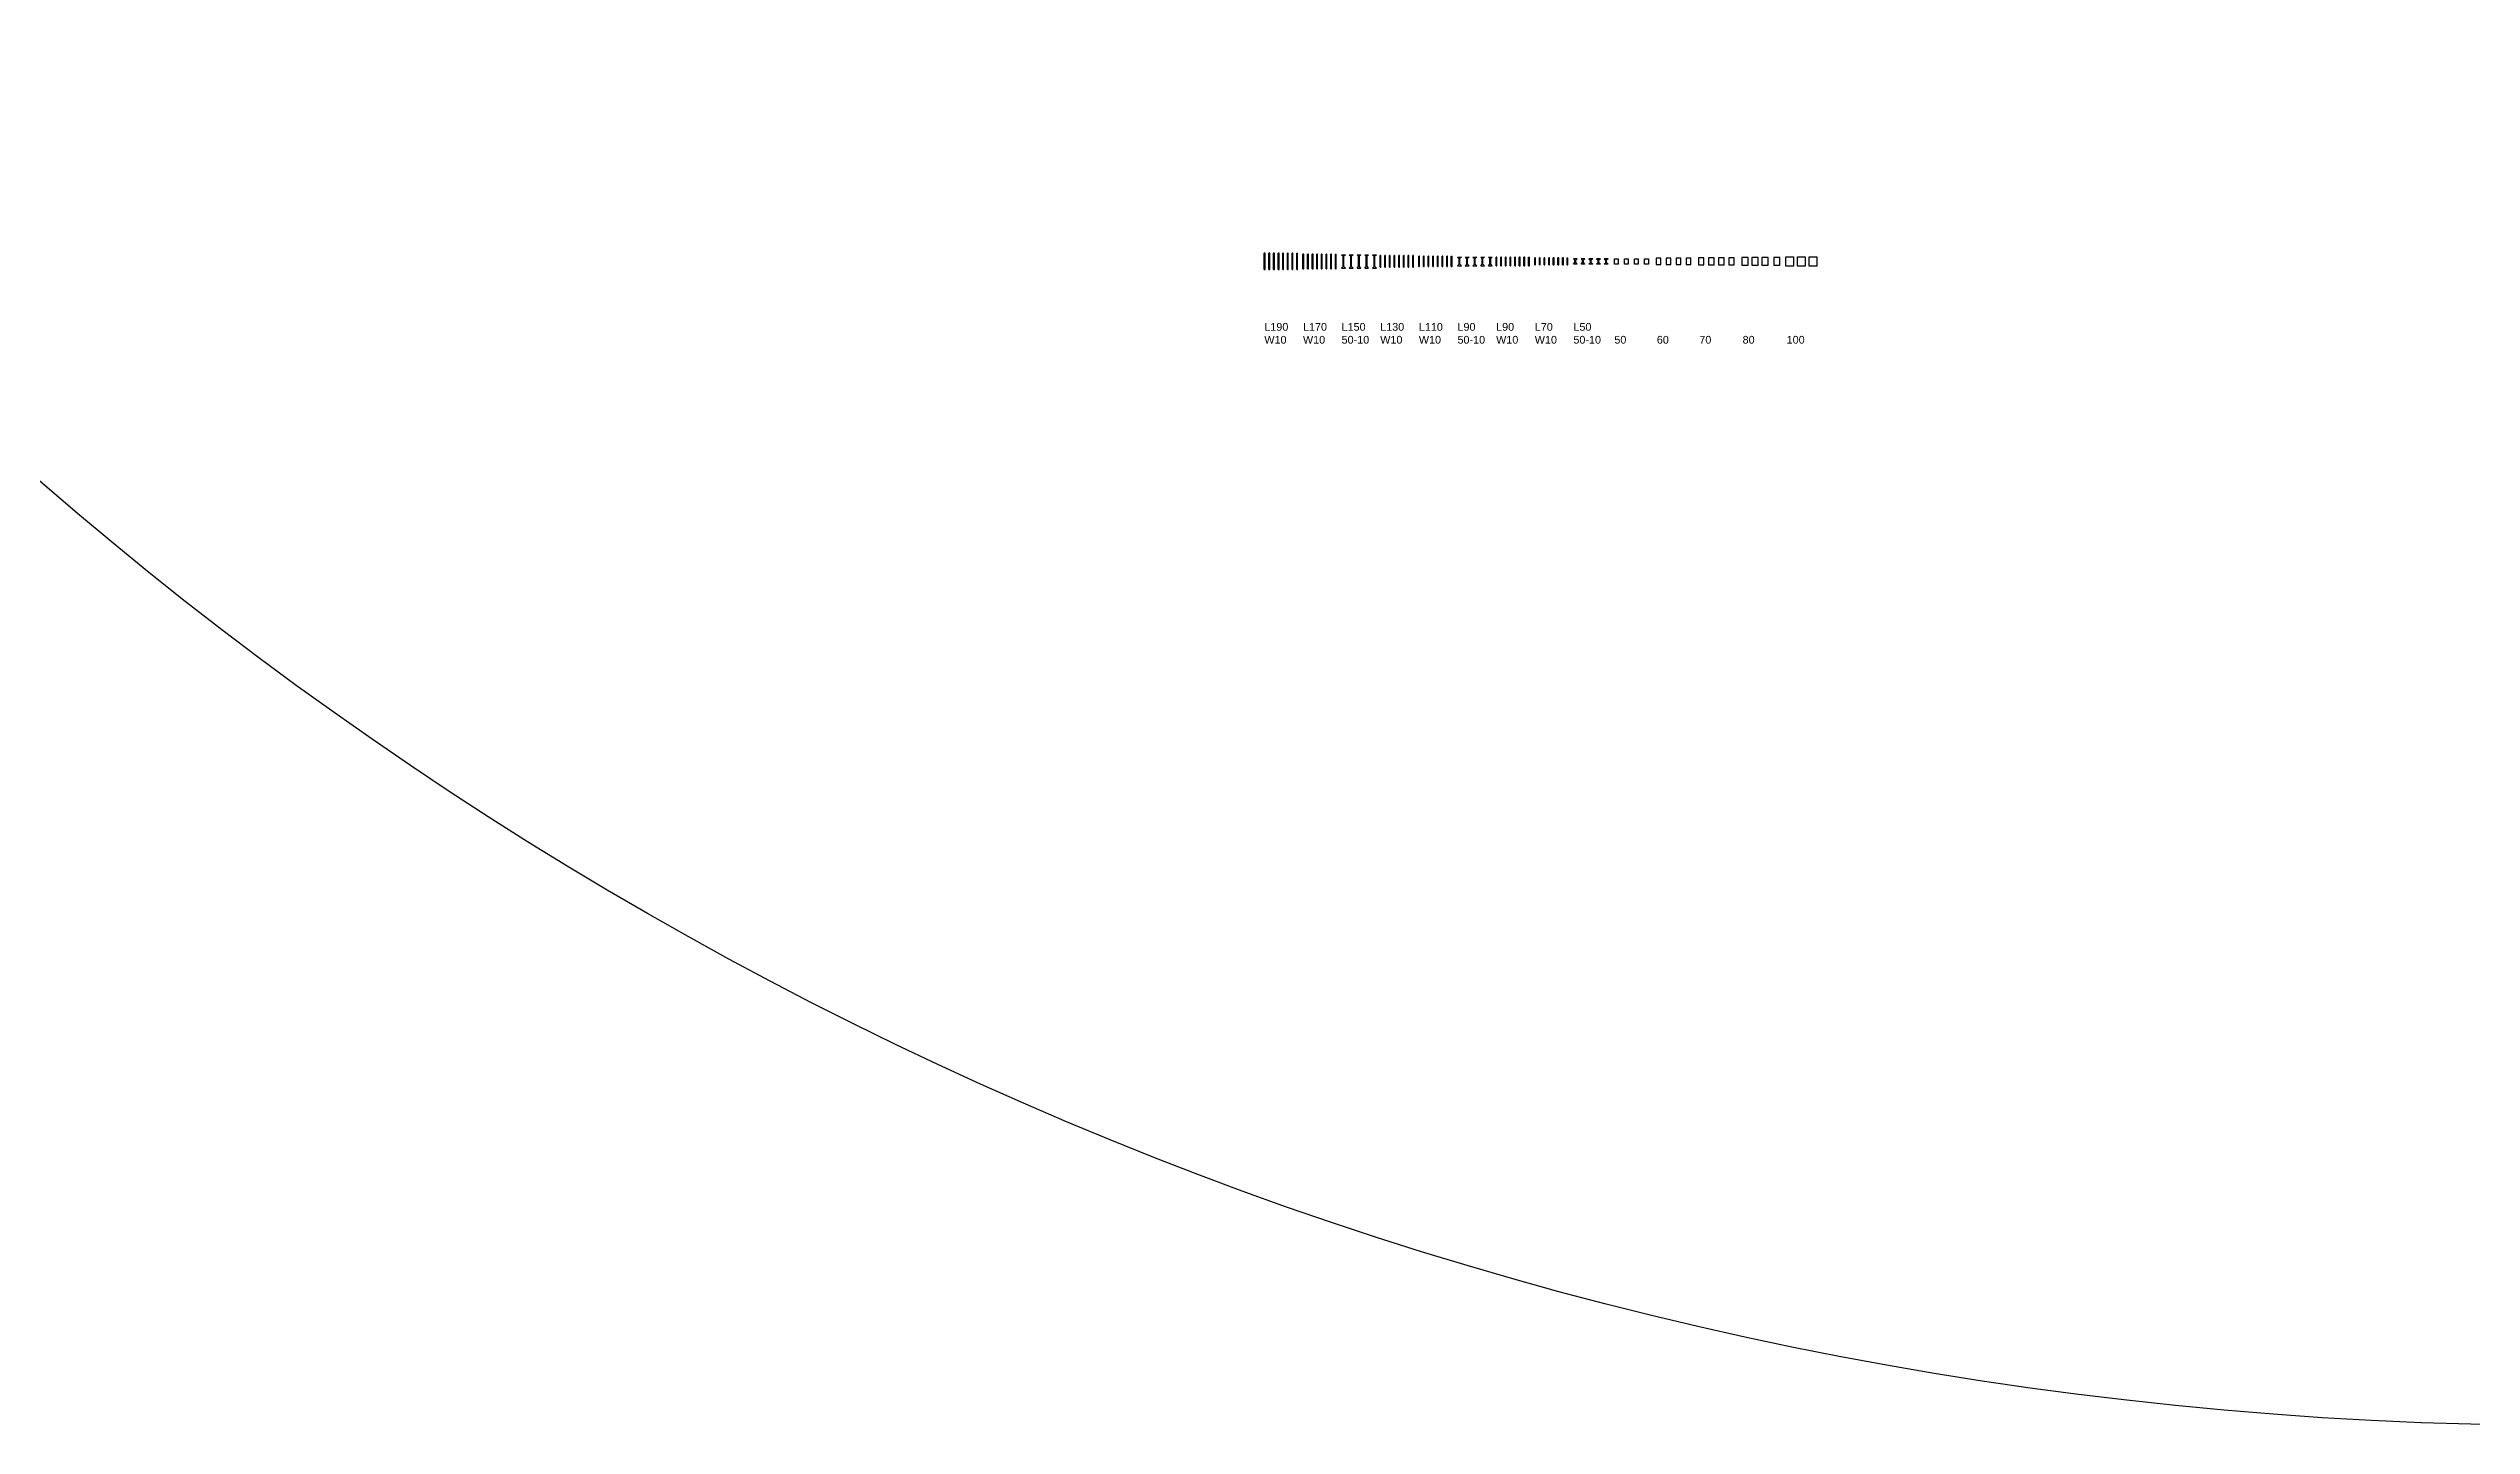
# Model space of a CAD drawing. Header units: millimetres. Extents: x 1000 to 444771, y -11148 to 590229.
# Drawn here: x 182360 to 213720, y 461000 to 478818 of the extents above; entities that cross this region are included whole.
import ezdxf

# ---------------------------------------------------------------- set-up
doc = ezdxf.new("R2010")
doc.units = ezdxf.units.MM
doc.layers.add('CLEAR', color=140, linetype='Continuous')
doc.styles.get("Standard").update_dxf_attribs({"font": 'arial.ttf'})

msp = doc.modelspace()

# ---------------------------------------------------------------- linework, layer by layer
msp.add_circle((215000, 511000), 50000)
at = {"layer": 'CLEAR'}
for p, q in [((198096, 475957), (198096, 476169)), ((198106, 476169), (198096, 476169)), ((198106, 475957), (198106, 476169)), ((198166, 476169), (198156, 476169)), ((198156, 475957), (198156, 476169)), ((198166, 475957), (198166, 476169)), ((198226, 476169), (198216, 476169)), ((198216, 475957), (198216, 476169)), ((198226, 475957), (198226, 476169)), ((198286, 476169), (198276, 476169)), ((198276, 475957), (198276, 476169)), ((198286, 475957), (198286, 476169)), ((198346, 476169), (198336, 476169)), ((198336, 475957), (198336, 476169)), ((198346, 475957), (198346, 476169)), ((198406, 476169), (198396, 476169)), ((198396, 475957), (198396, 476169)), ((198406, 475957), (198406, 476169)), ((198466, 476169), (198456, 476169)), ((198456, 475957), (198456, 476169)), ((198466, 475957), (198466, 476169)), ((198516, 475957), (198516, 476169)), ((198516, 476169), (198526, 476169)), ((198526, 475957), (198526, 476169)), ((198596, 475967), (198596, 476159)), ((198606, 476159), (198596, 476159)), ((198606, 475967), (198606, 476159)), ((198656, 475967), (198656, 476159)), ((198666, 476159), (198656, 476159)), ((198666, 475967), (198666, 476159)), ((198716, 475967), (198716, 476159)), ((198726, 476159), (198716, 476159)), ((198726, 475967), (198726, 476159)), ((198776, 475967), (198776, 476159)), ((198786, 476159), (198776, 476159)), ((198786, 475967), (198786, 476159)), ((198836, 475967), (198836, 476159)), ((198846, 476159), (198836, 476159)), ((198846, 475967), (198846, 476159)), ((198896, 475967), (198896, 476159)), ((198906, 476159), (198896, 476159)), ((198906, 475967), (198906, 476159)), ((198956, 475967), (198956, 476159)), ((198966, 476159), (198956, 476159)), ((198966, 475967), (198966, 476159)), ((199016, 475967), (199016, 476159)), ((199016, 476159), (199026, 476159)), ((199026, 475967), (199026, 476159)), ((199096, 476149), (199116, 476129)), ((199096, 476149), (199146, 476149)), ((199116, 475997), (199116, 476129)), ((199146, 476149), (199126, 476129)), ((199126, 475997), (199126, 476129)), ((199196, 476149), (199216, 476129)), ((199196, 476149), (199246, 476149)), ((199216, 475997), (199216, 476129)), ((199246, 476149), (199226, 476129)), ((199226, 475997), (199226, 476129)), ((199296, 476149), (199316, 476129)), ((199296, 476149), (199346, 476149)), ((199316, 475997), (199316, 476129)), ((199346, 476149), (199326, 476129)), ((199326, 475997), (199326, 476129)), ((199396, 476149), (199416, 476129)), ((199396, 476149), (199446, 476149)), ((199416, 475997), (199416, 476129)), ((199446, 476149), (199426, 476129)), ((199426, 475997), (199426, 476129)), ((199496, 476149), (199516, 476129)), ((199496, 476149), (199546, 476149)), ((199516, 475997), (199516, 476129)), ((199546, 476149), (199526, 476129)), ((199526, 475997), (199526, 476129)), ((199596, 475987), (199596, 476139)), ((199606, 476139), (199596, 476139)), ((199606, 475987), (199606, 476139)), ((199656, 475987), (199656, 476139)), ((199666, 476139), (199656, 476139)), ((199666, 475987), (199666, 476139)), ((199716, 475987), (199716, 476139)), ((199726, 476139), (199716, 476139)), ((199726, 475987), (199726, 476139)), ((199776, 475987), (199776, 476139)), ((199786, 476139), (199776, 476139)), ((199786, 475987), (199786, 476139)), ((199836, 475987), (199836, 476139)), ((199846, 476139), (199836, 476139)), ((199846, 475987), (199846, 476139)), ((199896, 475987), (199896, 476139)), ((199906, 476139), (199896, 476139)), ((199906, 475987), (199906, 476139)), ((199956, 475987), (199956, 476139)), ((199966, 476139), (199956, 476139)), ((199966, 475987), (199966, 476139)), ((200016, 475987), (200016, 476139)), ((200026, 476139), (200016, 476139)), ((200026, 475987), (200026, 476139)), ((200096, 475997), (200096, 476129)), ((200106, 476129), (200096, 476129)), ((200106, 475997), (200106, 476129)), ((200156, 475997), (200156, 476129)), ((200166, 476129), (200156, 476129)), ((200166, 475997), (200166, 476129)), ((200216, 475997), (200216, 476129)), ((200226, 476129), (200216, 476129)), ((200226, 475997), (200226, 476129)), ((200276, 475997), (200276, 476129)), ((200286, 476129), (200276, 476129)), ((200286, 475997), (200286, 476129)), ((200336, 475997), (200336, 476129)), ((200346, 476129), (200336, 476129)), ((200346, 475997), (200346, 476129)), ((200396, 475997), (200396, 476129)), ((200406, 476129), (200396, 476129)), ((200406, 475997), (200406, 476129)), ((200456, 475997), (200456, 476129)), ((200466, 476129), (200456, 476129)), ((200466, 475997), (200466, 476129)), ((200516, 475997), (200516, 476129)), ((200516, 476129), (200526, 476129)), ((200526, 475997), (200526, 476129)), ((200596, 476119), (200616, 476099)), ((200596, 476119), (200646, 476119)), ((200616, 476027), (200616, 476099)), ((200646, 476119), (200626, 476099)), ((200626, 476027), (200626, 476099)), ((200696, 476119), (200716, 476099)), ((200696, 476119), (200746, 476119)), ((200716, 476027), (200716, 476099)), ((200746, 476119), (200726, 476099)), ((200726, 476027), (200726, 476099)), ((200796, 476119), (200816, 476099)), ((200796, 476119), (200846, 476119)), ((200816, 476027), (200816, 476099)), ((200846, 476119), (200826, 476099)), ((200826, 476027), (200826, 476099)), ((200896, 476119), (200916, 476099)), ((200896, 476119), (200946, 476119)), ((200916, 476027), (200916, 476099)), ((200946, 476119), (200926, 476099)), ((200926, 476027), (200926, 476099)), ((200996, 476119), (201016, 476099)), ((200996, 476119), (201046, 476119)), ((201016, 476027), (201016, 476099)), ((201046, 476119), (201026, 476099)), ((201026, 476027), (201026, 476099)), ((201096, 476008), (201096, 476118)), ((201106, 476118), (201096, 476118)), ((201106, 476008), (201106, 476118)), ((201156, 476008), (201156, 476118)), ((201166, 476118), (201156, 476118)), ((201166, 476008), (201166, 476118)), ((201216, 476008), (201216, 476118)), ((201226, 476118), (201216, 476118)), ((201226, 476008), (201226, 476118)), ((201276, 476008), (201276, 476118)), ((201286, 476118), (201276, 476118)), ((201286, 476008), (201286, 476118)), ((201336, 476008), (201336, 476118)), ((201346, 476118), (201336, 476118)), ((201346, 476008), (201346, 476118)), ((201396, 476008), (201396, 476118)), ((201406, 476118), (201396, 476118)), ((201406, 476008), (201406, 476118)), ((201456, 476008), (201456, 476118)), ((201466, 476118), (201456, 476118)), ((201466, 476008), (201466, 476118)), ((201516, 476008), (201516, 476118)), ((201516, 476118), (201526, 476118)), ((201526, 476008), (201526, 476118)), ((201596, 476018), (201596, 476108)), ((201606, 476108), (201596, 476108)), ((201606, 476018), (201606, 476108)), ((201656, 476018), (201656, 476108)), ((201666, 476108), (201656, 476108)), ((201666, 476018), (201666, 476108)), ((201716, 476018), (201716, 476108)), ((201726, 476108), (201716, 476108)), ((201726, 476018), (201726, 476108)), ((201776, 476018), (201776, 476108)), ((201786, 476108), (201776, 476108)), ((201786, 476018), (201786, 476108)), ((201836, 476018), (201836, 476108)), ((201846, 476108), (201836, 476108)), ((201846, 476018), (201846, 476108)), ((201896, 476018), (201896, 476108)), ((201906, 476108), (201896, 476108)), ((201906, 476018), (201906, 476108)), ((201956, 476018), (201956, 476108)), ((201966, 476108), (201956, 476108)), ((201966, 476018), (201966, 476108)), ((202016, 476018), (202016, 476108)), ((202016, 476108), (202026, 476108)), ((202026, 476018), (202026, 476108)), ((202096, 476098), (202116, 476078)), ((202146, 476098), (202096, 476098)), ((202096, 476028), (202116, 476048)), ((202116, 476048), (202116, 476078)), ((202146, 476098), (202126, 476078)), ((202126, 476048), (202126, 476078)), ((202146, 476028), (202126, 476048)), ((202196, 476098), (202216, 476078)), ((202246, 476098), (202196, 476098)), ((202196, 476028), (202216, 476048)), ((202216, 476048), (202216, 476078)), ((202246, 476098), (202226, 476078)), ((202226, 476048), (202226, 476078)), ((202246, 476028), (202226, 476048)), ((202296, 476098), (202316, 476078)), ((202346, 476098), (202296, 476098)), ((202296, 476028), (202316, 476048)), ((202316, 476048), (202316, 476078)), ((202346, 476098), (202326, 476078)), ((202326, 476048), (202326, 476078)), ((202346, 476028), (202326, 476048)), ((202396, 476098), (202416, 476078)), ((202446, 476098), (202396, 476098)), ((202396, 476028), (202416, 476048)), ((202416, 476048), (202416, 476078)), ((202446, 476098), (202426, 476078)), ((202426, 476048), (202426, 476078)), ((202446, 476028), (202426, 476048)), ((202496, 476098), (202516, 476078)), ((202546, 476098), (202496, 476098)), ((202496, 476028), (202516, 476048)), ((202516, 476048), (202516, 476078)), ((202546, 476098), (202526, 476078)), ((202526, 476048), (202526, 476078)), ((202546, 476028), (202526, 476048)), ((202626, 476028), (202626, 476098)), ((202626, 476098), (202676, 476098)), ((202676, 476098), (202676, 476028)), ((202756, 476028), (202756, 476098)), ((202756, 476098), (202806, 476098)), ((202806, 476098), (202806, 476028)), ((202886, 476028), (202886, 476098)), ((202886, 476098), (202936, 476098)), ((202936, 476098), (202936, 476028)), ((203016, 476028), (203016, 476098)), ((203016, 476098), (203066, 476098)), ((203066, 476098), (203066, 476028)), ((203226, 476103), (203166, 476103)), ((203166, 476103), (203166, 476023)), ((203226, 476023), (203226, 476103)), ((203356, 476103), (203296, 476103)), ((203296, 476103), (203296, 476023)), ((203356, 476023), (203356, 476103)), ((203486, 476103), (203426, 476103)), ((203426, 476103), (203426, 476023)), ((203486, 476023), (203486, 476103)), ((203616, 476103), (203556, 476103)), ((203556, 476103), (203556, 476023)), ((203616, 476023), (203616, 476103)), ((203786, 476108), (203716, 476108)), ((203716, 476108), (203716, 476018)), ((203786, 476018), (203786, 476108)), ((203916, 476108), (203846, 476108)), ((203846, 476108), (203846, 476018)), ((203916, 476018), (203916, 476108)), ((204046, 476108), (203976, 476108)), ((203976, 476108), (203976, 476018)), ((204046, 476018), (204046, 476108)), ((204176, 476108), (204106, 476108)), ((204106, 476108), (204106, 476018)), ((204176, 476018), (204176, 476108)), ((204356, 476113), (204276, 476113)), ((204276, 476113), (204276, 476013)), ((204356, 476113), (204276, 476113)), ((204276, 476113), (204276, 476013)), ((204356, 476013), (204356, 476113)), ((204356, 476013), (204356, 476113)), ((204486, 476113), (204406, 476113)), ((204406, 476113), (204406, 476013)), ((204486, 476013), (204486, 476113)), ((204616, 476113), (204536, 476113)), ((204536, 476113), (204536, 476013)), ((204616, 476113), (204536, 476113)), ((204536, 476113), (204536, 476013)), ((204616, 476013), (204616, 476113)), ((204616, 476013), (204616, 476113)), ((204768, 476113), (204688, 476113)), ((204688, 476113), (204688, 476013)), ((204768, 476013), (204768, 476113)), ((204846, 476003), (204846, 476123)), ((204846, 476123), (204946, 476123)), ((204946, 476123), (204946, 476003)), ((204996, 476003), (204996, 476123)), ((204996, 476123), (205096, 476123)), ((205096, 476123), (205096, 476003)), ((205146, 476003), (205146, 476123)), ((205146, 476123), (205246, 476123)), ((205246, 476123), (205246, 476003)), ((198096, 475957), (198106, 475957)), ((198106, 475957), (198096, 475957)), ((198156, 475957), (198166, 475957)), ((198216, 475957), (198226, 475957)), ((198276, 475957), (198286, 475957)), ((198336, 475957), (198346, 475957)), ((198396, 475957), (198406, 475957)), ((198456, 475957), (198466, 475957)), ((198516, 475957), (198526, 475957)), ((198596, 475967), (198606, 475967)), ((198656, 475967), (198666, 475967)), ((198716, 475967), (198726, 475967)), ((198776, 475967), (198786, 475967)), ((198836, 475967), (198846, 475967)), ((198896, 475967), (198906, 475967)), ((198956, 475967), (198966, 475967)), ((199016, 475967), (199026, 475967)), ((199096, 475977), (199116, 475997)), ((199096, 475977), (199146, 475977)), ((199146, 475977), (199126, 475997)), ((199196, 475977), (199216, 475997)), ((199196, 475977), (199246, 475977)), ((199246, 475977), (199226, 475997)), ((199296, 475977), (199316, 475997)), ((199296, 475977), (199346, 475977)), ((199346, 475977), (199326, 475997)), ((199396, 475977), (199416, 475997)), ((199396, 475977), (199446, 475977)), ((199446, 475977), (199426, 475997)), ((199496, 475977), (199516, 475997)), ((199496, 475977), (199546, 475977)), ((199546, 475977), (199526, 475997)), ((199596, 475987), (199606, 475987)), ((199656, 475987), (199666, 475987)), ((199716, 475987), (199726, 475987)), ((199776, 475987), (199786, 475987)), ((199836, 475987), (199846, 475987)), ((199896, 475987), (199906, 475987)), ((199956, 475987), (199966, 475987)), ((200016, 475987), (200026, 475987)), ((200096, 475997), (200106, 475997)), ((200156, 475997), (200166, 475997)), ((200216, 475997), (200226, 475997)), ((200276, 475997), (200286, 475997)), ((200336, 475997), (200346, 475997)), ((200396, 475997), (200406, 475997)), ((200456, 475997), (200466, 475997)), ((200516, 475997), (200526, 475997)), ((200596, 476007), (200616, 476027)), ((200596, 476007), (200646, 476007)), ((200646, 476007), (200626, 476027)), ((200696, 476007), (200716, 476027)), ((200696, 476007), (200746, 476007)), ((200746, 476007), (200726, 476027)), ((200796, 476007), (200816, 476027)), ((200796, 476007), (200846, 476007)), ((200846, 476007), (200826, 476027)), ((200896, 476007), (200916, 476027)), ((200896, 476007), (200946, 476007)), ((200946, 476007), (200926, 476027)), ((200996, 476007), (201016, 476027)), ((200996, 476007), (201046, 476007)), ((201046, 476007), (201026, 476027)), ((201096, 476008), (201106, 476008)), ((201156, 476008), (201166, 476008)), ((201216, 476008), (201226, 476008)), ((201276, 476008), (201286, 476008)), ((201336, 476008), (201346, 476008)), ((201396, 476008), (201406, 476008)), ((201456, 476008), (201466, 476008)), ((201516, 476008), (201526, 476008)), ((201596, 476018), (201606, 476018)), ((201656, 476018), (201666, 476018)), ((201716, 476018), (201726, 476018)), ((201776, 476018), (201786, 476018)), ((201836, 476018), (201846, 476018)), ((201896, 476018), (201906, 476018)), ((201956, 476018), (201966, 476018)), ((202016, 476018), (202026, 476018)), ((202146, 476028), (202096, 476028)), ((202246, 476028), (202196, 476028)), ((202346, 476028), (202296, 476028)), ((202446, 476028), (202396, 476028)), ((202546, 476028), (202496, 476028)), ((202676, 476028), (202626, 476028)), ((202806, 476028), (202756, 476028)), ((202936, 476028), (202886, 476028)), ((203066, 476028), (203016, 476028)), ((203166, 476023), (203226, 476023)), ((203296, 476023), (203356, 476023)), ((203426, 476023), (203486, 476023)), ((203556, 476023), (203616, 476023)), ((203716, 476018), (203786, 476018)), ((203846, 476018), (203916, 476018)), ((203976, 476018), (204046, 476018)), ((204106, 476018), (204176, 476018)), ((204276, 476013), (204356, 476013)), ((204276, 476013), (204356, 476013)), ((204406, 476013), (204486, 476013)), ((204536, 476013), (204616, 476013)), ((204536, 476013), (204616, 476013)), ((204688, 476013), (204768, 476013)), ((204946, 476003), (204846, 476003)), ((205096, 476003), (204996, 476003)), ((205246, 476003), (205146, 476003))]:
    msp.add_line(p, q, dxfattribs=at)

# ---------------------------------------------------------------- texts
at = {"layer": 'CLEAR', "char_height": 100, "attachment_point": 7}
for s, width, heights, insert in [('L190\\PW10', 339.38, [319], (198096, 474998)), ('L170\\PW10', 346.98, [305], (198596, 474998)), ('L150\\P50-10', 402.55, [301], (199096, 474998)), ('L130\\PW10', 318.89, [282], (199596, 474998)), ('L110\\PW10', 299.13, [328], (200096, 474998)), ('L90\\P50-10', 301.92, [294], (200596, 474998)), ('L90\\PW10', 316.95, [289], (201096, 474998)), ('L70\\PW10', 317.85, [326], (201596, 474998)), ('L50\\P50-10', 320.44, [315], (202096, 474998)), ('50', 307.49, [191], (202626, 474998)), ('60', 307.49, [191], (203176, 474998)), ('70', 307.49, [191], (203726, 474998)), ('80', 307.49, [191], (204286, 474998)), ('100', 307.49, [191], (204856, 474998))]:
    msp.add_mtext_dynamic_manual_height_columns(s, width=width, gutter_width=12.5, heights=heights, dxfattribs=dict(at, insert=insert))

doc.saveas('drawing.dxf')
